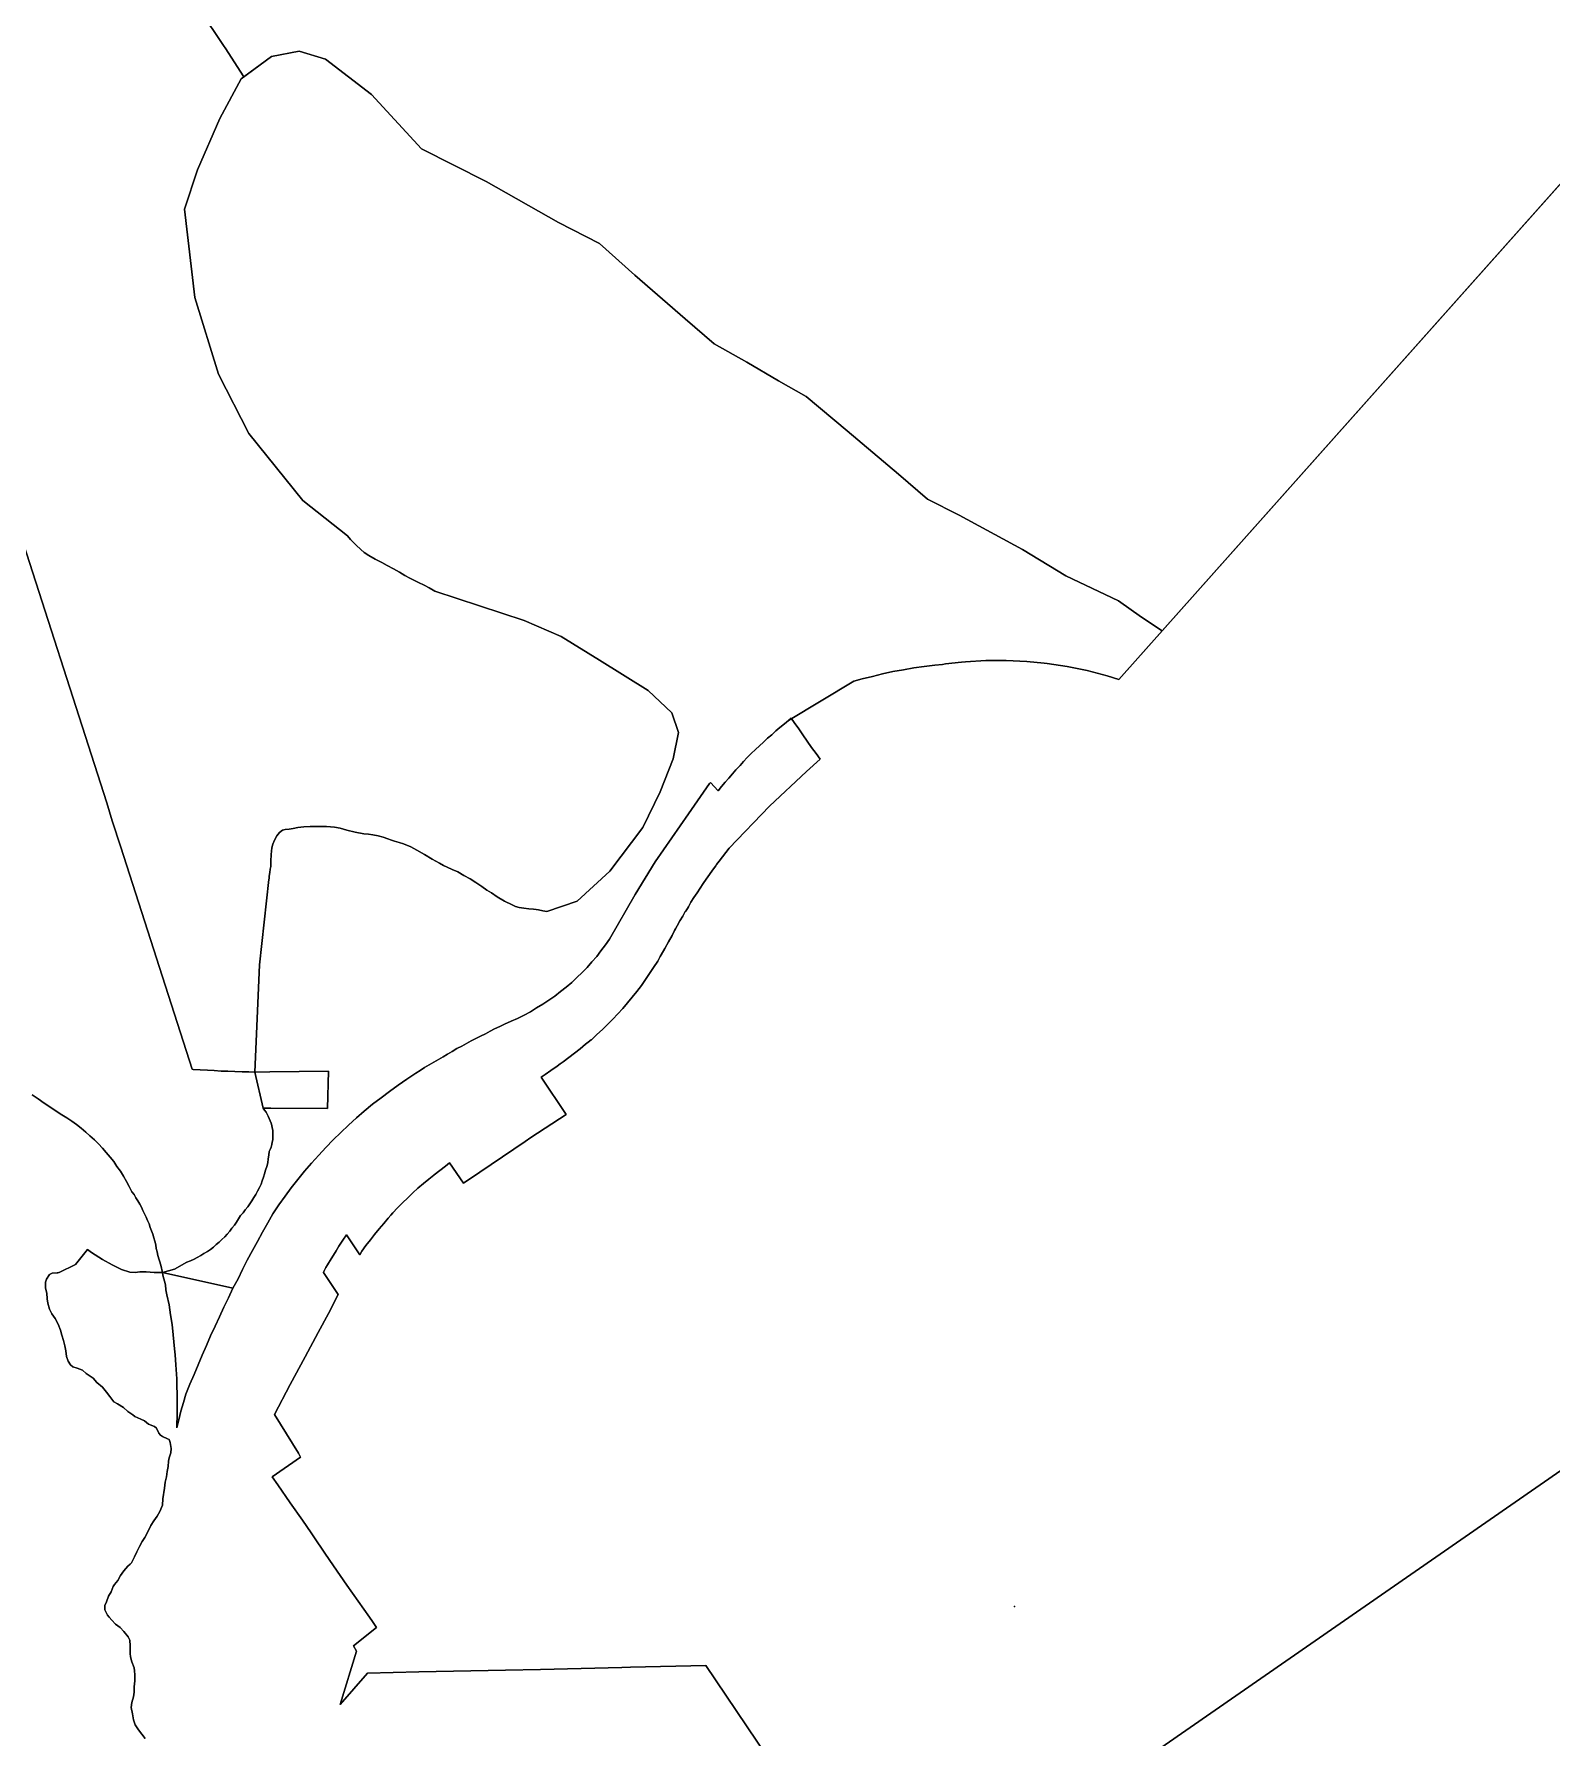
# Model space of a CAD drawing. Header units: inches. Extents: x 11258954 to 11313122, y 3645444 to 3695200.
# Drawn here: x 11291005 to 11293974, y 3675764 to 3679096 of the extents above; entities that cross this region are included whole.
import ezdxf

# ---------------------------------------------------------------- set-up
doc = ezdxf.new("R2010")
doc.units = ezdxf.units.IN
doc.header["$MEASUREMENT"] = 0
for name, color, linetype in [('AnnexationHistory', 183, 'Continuous'), ('PointOfInterest', 52, 'Continuous'), ('ZipCode', 108, 'Continuous')]:
    doc.layers.add(name, color=color, linetype=linetype)

msp = doc.modelspace()

# ---------------------------------------------------------------- linework, layer by layer
at = {"layer": 'AnnexationHistory'}
for points in [[(11295180.8315, 3680139.1285, 0), (11293212.016, 3677929.1205, 0), (11293171.651, 3677955.949, 0), (11293126.5425, 3677987.8255, 0), (11293023.437, 3678036.8005, 0), (11292938.375, 3678088.3535, 0), (11292814.649, 3678155.372, 0), (11292752.7855, 3678186.3035, 0), (11292696.0775, 3678235.2785, 0), (11292595.55, 3678320.3405, 0), (11292515.6435, 3678387.359, 0), (11292461.513, 3678418.2905, 0), (11292399.6495, 3678454.3775, 0), (11292335.209, 3678490.4645, 0), (11292278.501, 3678539.4395, 0), (11292180.551, 3678624.501, 0), (11292110.9545, 3678686.3645, 0), (11292031.048, 3678727.6065, 0), (11291889.278, 3678807.513, 0), (11291762.974, 3678871.954, 0), (11291665.024, 3678977.637, 0), (11291574.807, 3679047.233, 0), (11291523.254, 3679062.699, 0), (11291469.124, 3679052.3885, 0), (11291415.331, 3679012.6285, 0), (11291379, 3679069.25, 0), (11291377, 3679072, 0), (11291279, 3679218.75, 0)], [(11291222.2, 3675763, 588.8), (11291216, 3675771.5, 588.35), (11291209.15, 3675779.6, 588.05), (11291202.85, 3675789.7, 587.9), (11291199.45, 3675799.7, 587.6), (11291197.35, 3675811.1, 587.3), (11291195.15, 3675823.45, 586.7), (11291196.5, 3675833.3, 586.4), (11291199.15, 3675844.2, 586.2), (11291200.5, 3675853.55, 585.8), (11291201.05, 3675863.9, 585.35), (11291201.85, 3675875.55, 585.1), (11291201.8, 3675886.4, 584.8), (11291201.5, 3675896.6, 583.9), (11291200.45, 3675900, 583.85), (11291200.9, 3675900, 583.3), (11291200.65, 3675901.15, 583.3), (11291196.5, 3675912.55, 583.05), (11291193.55, 3675922.45, 582.55), (11291192.7, 3675929.45, 582.35), (11291192.7, 3675944.2, 582.1), (11291192.15, 3675955.5, 582), (11291189.15, 3675961.7, 581.9), (11291180.7, 3675972, 581.65), (11291173.3, 3675979.85, 581.3), (11291164.45, 3675986.35, 581), (11291157.3, 3675994.1, 580.8), (11291152, 3676000, 580.4), (11291148.4, 3676004.03, 580.149), (11291143.6, 3676014.6, 579.95), (11291143.53, 3676022.7, 579.912), (11291146.4, 3676030.33, 579.846), (11291150.83, 3676041.2, 579.951), (11291155.93, 3676050.03, 579.401), (11291159.83, 3676060.5, 578.95), (11291162.6, 3676064.03, 578.849), (11291168.8, 3676072.2, 578.65), (11291174.2, 3676081.8, 578.3), (11291180.83, 3676091.03, 578.102), (11291188.43, 3676099.63, 577.851), (11291193.13, 3676103.7, 577.503), (11291195.63, 3676106.5, 577.352), (11291201.6, 3676118, 577.2), (11291205.93, 3676127.9, 577.001), (11291210.93, 3676138.1, 576.65), (11291216.33, 3676148.03, 576.601), (11291221.63, 3676156, 576.448), (11291227.8, 3676167.3, 576.2), (11291233.63, 3676179.7, 575.958), (11291239, 3676188.5, 575.65), (11291245.8, 3676198.03, 575.402), (11291251.3, 3676207.1, 574.95), (11291256.3, 3676219.13, 574.95), (11291257, 3676231.75, 0), (11291259.9, 3676252.8, 572.8), (11291261.43, 3676263.9, 572.155), (11291263.83, 3676274.83, 572.004), (11291265.4, 3676284.93, 571.898), (11291267.33, 3676295, 571.785), (11291268.1, 3676305.4, 571.5), (11291269.5, 3676311.83, 570.701), (11291272.3, 3676321.8, 570.7), (11291273.03, 3676330.3, 570.3), (11291271.4, 3676342.1, 567.8), (11291268.93, 3676347.5, 566.898), (11291266.13, 3676348.83, 566.55), (11291256, 3676353.53, 564.652), (11291252.13, 3676356.2, 564.197), (11291249, 3676360.13, 564.201), (11291244.6, 3676370, 563.8), (11291240.33, 3676373.2, 562.997), (11291229.13, 3676377.93, 561.602), (11291220.9, 3676384.1, 560.2), (11291213.63, 3676387.6, 559.049), (11291202.33, 3676392.8, 556.547), (11291198.33, 3676396, 555.851), (11291188.43, 3676402.7, 555.201), (11291180.1, 3676410.2, 554.8), (11291167.9, 3676417.1, 554.3), (11291161, 3676421.1, 554.1), (11291152.93, 3676431.9, 553.802), (11291146.6, 3676440.33, 553.7), (11291139.1, 3676450.1, 553.4), (11291127.63, 3676459.2, 553.199), (11291120.5, 3676467.5, 553.1), (11291116.5, 3676470.13, 553.1), (11291106.6, 3676476.43, 553.051), (11291100, 3676483.4, 553.05), (11291089.43, 3676486.9, 552.299), (11291080.93, 3676489.63, 552.1), (11291075.93, 3676493.43, 551.867), (11291071.43, 3676500.93, 551.501), (11291068.63, 3676510, 551.2), (11291066.8, 3676520.93, 551.051), (11291065, 3676531.03, 550.852), (11291062.5, 3676541.1, 550.8), (11291059.03, 3676551.7, 550.702), (11291056.5, 3676561.7, 550.65), (11291051.93, 3676573.2, 550.6), (11291046.5, 3676584.13, 550.451), (11291039.6, 3676593.1, 549.9), (11291035.33, 3676602.8, 549.351), (11291031.6, 3676614.4, 549.05), (11291030.33, 3676622.9, 548.999), (11291029.7, 3676634.1, 548.8), (11291027.53, 3676643.8, 548.699), (11291027.43, 3676655.4, 548.55), (11291029.13, 3676661.13, 548.5), (11291035.33, 3676670.43, 548.203), (11291040.4, 3676672.63, 548.051), (11291050.4, 3676673.6, 547.85), (11291051.63, 3676673.7, 547.801), (11291051.13, 3676673.53, 547.852), (11291053.33, 3676674.03, 547.731), (11291054.03, 3676674.2, 547.701), (11291086, 3676690, 0), (11291109.314, 3676719.2645, 0), (11291117, 3676713.5, 0), (11291139, 3676699.5, 0), (11291158, 3676689.25, 0), (11291176, 3676680.25, 0), (11291192, 3676674.75, 0), (11291203, 3676674.5, 0), (11291212, 3676675.75, 0), (11291224, 3676675.5, 0), (11291240, 3676674.5, 0), (11291256, 3676674, 0), (11291394, 3676643.5, 0), (11291404, 3676662, 0), (11291413, 3676680.25, 0), (11291422, 3676698.5, 0), (11291432, 3676717, 0), (11291442, 3676735, 0), (11291452, 3676753.25, 0), (11291462, 3676771.25, 0), (11291472, 3676789.25, 0), (11291484, 3676806.5, 0), (11291496, 3676823.25, 0), (11291508, 3676840, 0), (11291521, 3676856.25, 0), (11291534, 3676872.5, 0), (11291548, 3676888.25, 0), (11291562, 3676903.75, 0), (11291576, 3676919, 0), (11291590, 3676933.75, 0), (11291605, 3676948.25, 0), (11291620, 3676962.5, 0), (11291636, 3676976.5, 0), (11291651, 3676990, 0), (11291667, 3677003.25, 0), (11291684, 3677016, 0), (11291700, 3677028.5, 0), (11291717, 3677040.75, 0), (11291734, 3677052.5, 0), (11291752, 3677064, 0), (11291760, 3677069.5, 0), (11291769, 3677075, 0), (11291778, 3677080.5, 0), (11291787, 3677085.75, 0), (11291796, 3677091, 0), (11291805, 3677096.25, 0), (11291814, 3677101.5, 0), (11291823, 3677106.75, 0), (11291832, 3677112, 0), (11291842, 3677117, 0), (11291851, 3677122, 0), (11291860, 3677127, 0), (11291869, 3677131.75, 0), (11291878, 3677136.5, 0), (11291888, 3677141.25, 0), (11291897, 3677146, 0), (11291906, 3677150.75, 0), (11291916, 3677155.25, 0), (11291925, 3677160, 0), (11291938, 3677165.5, 0), (11291951, 3677171.25, 0), (11291964, 3677177.5, 0), (11291976, 3677184.25, 0), (11291988, 3677191.5, 0), (11292000, 3677198.75, 0), (11292012, 3677206.5, 0), (11292024, 3677214.75, 0), (11292035, 3677223.5, 0), (11292046, 3677232.25, 0), (11292057, 3677241.5, 0), (11292067, 3677251, 0), (11292077, 3677261, 0), (11292087, 3677271, 0), (11292096, 3677281.5, 0), (11292106, 3677292.5, 0), (11292114, 3677303.5, 0), (11292123, 3677314.75, 0), (11292131, 3677326.25, 0), (11292181, 3677413.75, 0), (11292220, 3677477.25, 0), (11292285, 3677571, 0), (11292326, 3677630.5, 0), (11292328, 3677632.75, 0), (11292343, 3677616, 0), (11292350, 3677624.5, 0), (11292357, 3677633, 0), (11292364, 3677641.25, 0), (11292371, 3677649.5, 0), (11292378, 3677657.5, 0), (11292386, 3677665.5, 0), (11292393, 3677673.5, 0), (11292400, 3677681.25, 0), (11292408, 3677689, 0), (11292416, 3677696.75, 0), (11292424, 3677704.25, 0), (11292432, 3677711.5, 0), (11292440, 3677719, 0), (11292448, 3677726, 0), (11292456, 3677733.25, 0), (11292464, 3677740.25, 0), (11292473, 3677747, 0), (11292481, 3677754, 0), (11292609, 3677830.5, 0), (11292625, 3677835, 0), (11292645, 3677840, 0), (11292665, 3677845, 0), (11292685, 3677849.25, 0), (11292706, 3677853, 0), (11292726, 3677856.5, 0), (11292746, 3677859.5, 0), (11292767, 3677862, 0), (11292782, 3677863.5, 0), (11292788, 3677864.25, 0), (11292819.4505, 3677867.6775, 0), (11292827, 3677868.5, 0), (11292867, 3677870.75, 0), (11292907, 3677871, 0), (11292947, 3677869.25, 0), (11292981, 3677865.75, 0), (11292987, 3677865.25, 0), (11293026, 3677859.25, 0), (11293065, 3677851.25, 0), (11293104, 3677841.25, 0), (11293127.101, 3677833.803, 0), (11295078.6265, 3680024.403, 0)], [(11291279, 3679218.75, 0), (11291377, 3679072, 0), (11291379, 3679069.25, 0), (11291415.331, 3679012.6285, 0), (11291409.8385, 3679008.5685, 0), (11291368.596, 3678931.2395, 0), (11291324.7765, 3678830.712, 0), (11291299, 3678753.383, 0), (11291319.621, 3678580.6815, 0), (11291366.0185, 3678431.1785, 0), (11291425.304, 3678315.185, 0), (11291530.987, 3678183.726, 0), (11291618, 3678115, 0), (11291624, 3678107.5, 0), (11291635, 3678096.75, 0), (11291644, 3678088, 0), (11291651, 3678082, 0), (11291660, 3678076.25, 0), (11291672, 3678069.5, 0), (11291685, 3678063, 0), (11291696, 3678056.75, 0), (11291708, 3678050.5, 0), (11291720, 3678043.5, 0), (11291730, 3678037.5, 0), (11291740, 3678032, 0), (11291748, 3678028, 0), (11291757, 3678023.5, 0), (11291768, 3678018.5, 0), (11291778, 3678013, 0), (11291786, 3678008.5, 0), (11291789, 3678006.75, 0), (11291964.0295, 3677949.161, 0), (11292036.2035, 3677918.2295, 0), (11292110.9545, 3677871.832, 0), (11292206.327, 3677812.5465, 0), (11292252.7245, 3677768.727, 0), (11292265.613, 3677730.0625, 0), (11292255.302, 3677678.5095, 0), (11292229.526, 3677614.069, 0), (11292196.0165, 3677544.4725, 0), (11292131.576, 3677459.4105, 0), (11292067.135, 3677400.125, 0), (11292008, 3677380.25, 0), (11292000, 3677381.5, 0), (11291992, 3677383.25, 0), (11291987, 3677384, 0), (11291982, 3677384.5, 0), (11291973, 3677385.25, 0), (11291963, 3677386.5, 0), (11291954, 3677388, 0), (11291947, 3677390.25, 0), (11291940, 3677393, 0), (11291925, 3677400.5, 0), (11291911, 3677409, 0), (11291900, 3677416.5, 0), (11291891, 3677422.25, 0), (11291881, 3677429.25, 0), (11291869, 3677436.75, 0), (11291858, 3677444.25, 0), (11291846, 3677450.75, 0), (11291834, 3677457.5, 0), (11291823, 3677462.5, 0), (11291813, 3677467, 0), (11291806, 3677470, 0), (11291798, 3677474.5, 0), (11291784, 3677482.5, 0), (11291769, 3677492, 0), (11291754, 3677500.25, 0), (11291742, 3677507, 0), (11291728, 3677512.5, 0), (11291719, 3677515.25, 0), (11291710, 3677518, 0), (11291704, 3677520, 0), (11291697, 3677522.5, 0), (11291688, 3677525.5, 0), (11291678, 3677528.25, 0), (11291668, 3677530, 0), (11291659, 3677531.25, 0), (11291650, 3677532.25, 0), (11291633, 3677535.25, 0), (11291617, 3677539.25, 0), (11291604, 3677543, 0), (11291593, 3677545.25, 0), (11291577, 3677546.5, 0), (11291559, 3677546.75, 0), (11291545, 3677546.5, 0), (11291533, 3677545.75, 0), (11291521, 3677544.25, 0), (11291512, 3677542.5, 0), (11291504, 3677541, 0), (11291496, 3677540.75, 0), (11291491, 3677539.25, 0), (11291485, 3677535, 0), (11291480, 3677528, 0), (11291475, 3677519.5, 0), (11291472, 3677512, 0), (11291470, 3677504.5, 0), (11291469, 3677492, 0), (11291468.5665, 3677486.363, 0), (11291468.356, 3677483.6305, 0), (11291468, 3677479, 0), (11291468, 3677468.25, 0), (11291467, 3677462.75, 0), (11291466, 3677456.25, 0), (11291465, 3677449.25, 0), (11291465, 3677447, 0), (11291465, 3677445, 0), (11291464, 3677443, 0), (11291446, 3677276, 0), (11291437, 3677066.25, 0), (11291453, 3676995.5, 0), (11291456, 3676992, 0), (11291459, 3676988, 0), (11291461, 3676984, 0), (11291463, 3676979.75, 0), (11291465, 3676975.5, 0), (11291467, 3676971, 0), (11291469, 3676966.5, 0), (11291470, 3676962, 0), (11291471, 3676957.25, 0), (11291472, 3676952.5, 0), (11291472, 3676947.75, 0), (11291472, 3676943, 0), (11291472, 3676938.25, 0), (11291472, 3676933.5, 0), (11291471, 3676929, 0), (11291470, 3676924.25, 0), (11291469, 3676919.5, 0), (11291467, 3676915, 0), (11291465, 3676910.75, 0), (11291464, 3676903.5, 0), (11291463, 3676896.25, 0), (11291462, 3676889, 0), (11291460, 3676881.75, 0), (11291458, 3676874.5, 0), (11291456, 3676867.5, 0), (11291454, 3676860.5, 0), (11291451, 3676853.75, 0), (11291449, 3676847, 0), (11291446, 3676840.25, 0), (11291442, 3676833.5, 0), (11291439, 3676827, 0), (11291435, 3676820.75, 0), (11291431, 3676814.5, 0), (11291427, 3676808.25, 0), (11291423, 3676802.5, 0), (11291418, 3676796.5, 0), (11291414, 3676791, 0), (11291409, 3676785.5, 0), (11291405, 3676779, 0), (11291401, 3676772.75, 0), (11291397, 3676766.75, 0), (11291392, 3676760.75, 0), (11291388, 3676755, 0), (11291383, 3676749.5, 0), (11291378, 3676744, 0), (11291372, 3676738.75, 0), (11291367, 3676733.5, 0), (11291361, 3676728.75, 0), (11291356, 3676724, 0), (11291350, 3676719.5, 0), (11291344, 3676715.25, 0), (11291337, 3676711.25, 0), (11291331, 3676707.5, 0), (11291324, 3676703.75, 0), (11291318, 3676700.5, 0), (11291311, 3676697.25, 0), (11291304, 3676694.25, 0), (11291280, 3676681, 0), (11291256, 3676674, 0), (11291240, 3676674.5, 0), (11291224, 3676675.5, 0), (11291212, 3676675.75, 0), (11291203, 3676674.5, 0), (11291192, 3676674.75, 0), (11291176, 3676680.25, 0), (11291158, 3676689.25, 0), (11291139, 3676699.5, 0), (11291117, 3676713.5, 0), (11291109.314, 3676719.2645, 0), (11291086, 3676690, 0), (11291054.03, 3676674.2, 547.701), (11291053.33, 3676674.03, 547.731), (11291051.13, 3676673.53, 547.852), (11291051.63, 3676673.7, 547.801), (11291050.4, 3676673.6, 547.85), (11291040.4, 3676672.63, 548.051), (11291035.33, 3676670.43, 548.203), (11291029.13, 3676661.13, 548.5), (11291027.43, 3676655.4, 548.55), (11291027.53, 3676643.8, 548.699), (11291029.7, 3676634.1, 548.8), (11291030.33, 3676622.9, 548.999), (11291031.6, 3676614.4, 549.05), (11291035.33, 3676602.8, 549.351), (11291039.6, 3676593.1, 549.9), (11291046.5, 3676584.13, 550.451), (11291051.93, 3676573.2, 550.6), (11291056.5, 3676561.7, 550.65), (11291059.03, 3676551.7, 550.702), (11291062.5, 3676541.1, 550.8), (11291065, 3676531.03, 550.852), (11291066.8, 3676520.93, 551.051), (11291068.63, 3676510, 551.2), (11291071.43, 3676500.93, 551.501), (11291075.93, 3676493.43, 551.867), (11291080.93, 3676489.63, 552.1), (11291089.43, 3676486.9, 552.299), (11291100, 3676483.4, 553.05), (11291106.6, 3676476.43, 553.051), (11291116.5, 3676470.13, 553.1), (11291120.5, 3676467.5, 553.1), (11291127.63, 3676459.2, 553.199), (11291139.1, 3676450.1, 553.4), (11291146.6, 3676440.33, 553.7), (11291152.93, 3676431.9, 553.802), (11291161, 3676421.1, 554.1), (11291167.9, 3676417.1, 554.3), (11291180.1, 3676410.2, 554.8), (11291188.43, 3676402.7, 555.201), (11291198.33, 3676396, 555.851), (11291202.33, 3676392.8, 556.547), (11291213.63, 3676387.6, 559.049), (11291220.9, 3676384.1, 560.2), (11291229.13, 3676377.93, 561.602), (11291240.33, 3676373.2, 562.997), (11291244.6, 3676370, 563.8), (11291249, 3676360.13, 564.201), (11291252.13, 3676356.2, 564.197), (11291256, 3676353.53, 564.652), (11291266.13, 3676348.83, 566.55), (11291268.93, 3676347.5, 566.898), (11291271.4, 3676342.1, 567.8), (11291273.03, 3676330.3, 570.3), (11291272.3, 3676321.8, 570.7), (11291269.5, 3676311.83, 570.701), (11291268.1, 3676305.4, 571.5), (11291267.33, 3676295, 571.785), (11291265.4, 3676284.93, 571.898), (11291263.83, 3676274.83, 572.004), (11291261.43, 3676263.9, 572.155), (11291259.9, 3676252.8, 572.8), (11291257, 3676231.75, 0), (11291256.3, 3676219.13, 574.95), (11291251.3, 3676207.1, 574.95), (11291245.8, 3676198.03, 575.402), (11291239, 3676188.5, 575.65), (11291233.63, 3676179.7, 575.958), (11291227.8, 3676167.3, 576.2), (11291221.63, 3676156, 576.448), (11291216.33, 3676148.03, 576.601), (11291210.93, 3676138.1, 576.65), (11291205.93, 3676127.9, 577.001), (11291201.6, 3676118, 577.2), (11291195.63, 3676106.5, 577.352), (11291193.13, 3676103.7, 577.503), (11291188.43, 3676099.63, 577.851), (11291180.83, 3676091.03, 578.102), (11291174.2, 3676081.8, 578.3), (11291168.8, 3676072.2, 578.65), (11291162.6, 3676064.03, 578.849), (11291159.83, 3676060.5, 578.95), (11291155.93, 3676050.03, 579.401), (11291150.83, 3676041.2, 579.951), (11291146.4, 3676030.33, 579.846), (11291143.53, 3676022.7, 579.912), (11291143.6, 3676014.6, 579.95), (11291148.4, 3676004.03, 580.149), (11291152, 3676000, 580.4), (11291157.3, 3675994.1, 580.8), (11291164.45, 3675986.35, 581), (11291173.3, 3675979.85, 581.3), (11291180.7, 3675972, 581.65), (11291189.15, 3675961.7, 581.9), (11291192.15, 3675955.5, 582), (11291192.7, 3675944.2, 582.1), (11291192.7, 3675929.45, 582.35), (11291193.55, 3675922.45, 582.55), (11291196.5, 3675912.55, 583.05), (11291200.65, 3675901.15, 583.3), (11291200.9, 3675900, 583.3), (11291200.45, 3675900, 583.85), (11291201.5, 3675896.6, 583.9), (11291201.8, 3675886.4, 584.8), (11291201.85, 3675875.55, 585.1), (11291201.05, 3675863.9, 585.35), (11291200.5, 3675853.55, 585.8), (11291199.15, 3675844.2, 586.2), (11291196.5, 3675833.3, 586.4), (11291195.15, 3675823.45, 586.7), (11291197.35, 3675811.1, 587.3), (11291199.45, 3675799.7, 587.6), (11291202.85, 3675789.7, 587.9), (11291209.15, 3675779.6, 588.05), (11291216, 3675771.5, 588.35), (11291222.2, 3675763, 588.8)], [(11294578.1005, 3672653.582, 0), (11292679.594, 3675377.372, 0), (11294872.0855, 3676896.8855, 0)], [(11294872.0855, 3676896.8855, 0), (11292679.594, 3675377.372, 0), (11294578.1005, 3672653.582, 0)]]:
    msp.add_polyline3d(points, dxfattribs=at)
msp.add_polyline3d([(11291256, 3676674, 0), (11291280, 3676681, 0), (11291304, 3676694.25, 0), (11291311, 3676697.25, 0), (11291318, 3676700.5, 0), (11291324, 3676703.75, 0), (11291331, 3676707.5, 0), (11291337, 3676711.25, 0), (11291344, 3676715.25, 0), (11291350, 3676719.5, 0), (11291356, 3676724, 0), (11291361, 3676728.75, 0), (11291367, 3676733.5, 0), (11291372, 3676738.75, 0), (11291378, 3676744, 0), (11291383, 3676749.5, 0), (11291388, 3676755, 0), (11291392, 3676760.75, 0), (11291397, 3676766.75, 0), (11291401, 3676772.75, 0), (11291405, 3676779, 0), (11291409, 3676785.5, 0), (11291414, 3676791, 0), (11291418, 3676796.5, 0), (11291423, 3676802.5, 0), (11291427, 3676808.25, 0), (11291431, 3676814.5, 0), (11291435, 3676820.75, 0), (11291439, 3676827, 0), (11291442, 3676833.5, 0), (11291446, 3676840.25, 0), (11291449, 3676847, 0), (11291451, 3676853.75, 0), (11291454, 3676860.5, 0), (11291456, 3676867.5, 0), (11291458, 3676874.5, 0), (11291460, 3676881.75, 0), (11291462, 3676889, 0), (11291463, 3676896.25, 0), (11291464, 3676903.5, 0), (11291465, 3676910.75, 0), (11291467, 3676915, 0), (11291469, 3676919.5, 0), (11291470, 3676924.25, 0), (11291471, 3676929, 0), (11291472, 3676933.5, 0), (11291472, 3676938.25, 0), (11291472, 3676943, 0), (11291472, 3676947.75, 0), (11291472, 3676952.5, 0), (11291471, 3676957.25, 0), (11291470, 3676962, 0), (11291469, 3676966.5, 0), (11291467, 3676971, 0), (11291465, 3676975.5, 0), (11291463, 3676979.75, 0), (11291461, 3676984, 0), (11291459, 3676988, 0), (11291456, 3676992, 0), (11291453, 3676995.5, 0), (11291437, 3677066.25, 0), (11291446, 3677276, 0), (11291464, 3677443, 0), (11291465, 3677445, 0), (11291465, 3677447, 0), (11291465, 3677449.25, 0), (11291466, 3677456.25, 0), (11291467, 3677462.75, 0), (11291468, 3677468.25, 0), (11291468, 3677479, 0), (11291468.356, 3677483.6305, 0), (11291468.5665, 3677486.363, 0), (11291469, 3677492, 0), (11291470, 3677504.5, 0), (11291472, 3677512, 0), (11291475, 3677519.5, 0), (11291480, 3677528, 0), (11291485, 3677535, 0), (11291491, 3677539.25, 0), (11291496, 3677540.75, 0), (11291504, 3677541, 0), (11291512, 3677542.5, 0), (11291521, 3677544.25, 0), (11291533, 3677545.75, 0), (11291545, 3677546.5, 0), (11291559, 3677546.75, 0), (11291577, 3677546.5, 0), (11291593, 3677545.25, 0), (11291604, 3677543, 0), (11291617, 3677539.25, 0), (11291633, 3677535.25, 0), (11291650, 3677532.25, 0), (11291659, 3677531.25, 0), (11291668, 3677530, 0), (11291678, 3677528.25, 0), (11291688, 3677525.5, 0), (11291697, 3677522.5, 0), (11291704, 3677520, 0), (11291710, 3677518, 0), (11291719, 3677515.25, 0), (11291728, 3677512.5, 0), (11291742, 3677507, 0), (11291754, 3677500.25, 0), (11291769, 3677492, 0), (11291784, 3677482.5, 0), (11291798, 3677474.5, 0), (11291806, 3677470, 0), (11291813, 3677467, 0), (11291823, 3677462.5, 0), (11291834, 3677457.5, 0), (11291846, 3677450.75, 0), (11291858, 3677444.25, 0), (11291869, 3677436.75, 0), (11291881, 3677429.25, 0), (11291891, 3677422.25, 0), (11291900, 3677416.5, 0), (11291911, 3677409, 0), (11291925, 3677400.5, 0), (11291940, 3677393, 0), (11291947, 3677390.25, 0), (11291954, 3677388, 0), (11291963, 3677386.5, 0), (11291973, 3677385.25, 0), (11291982, 3677384.5, 0), (11291987, 3677384, 0), (11291992, 3677383.25, 0), (11292000, 3677381.5, 0), (11292008, 3677380.25, 0), (11292067.135, 3677400.125, 0), (11292131.576, 3677459.4105, 0), (11292196.0165, 3677544.4725, 0), (11292229.526, 3677614.069, 0), (11292255.302, 3677678.5095, 0), (11292265.613, 3677730.0625, 0), (11292252.7245, 3677768.727, 0), (11292206.327, 3677812.5465, 0), (11292110.9545, 3677871.832, 0), (11292036.2035, 3677918.2295, 0), (11291964.0295, 3677949.161, 0), (11291789, 3678006.75, 0), (11291786, 3678008.5, 0), (11291778, 3678013, 0), (11291768, 3678018.5, 0), (11291757, 3678023.5, 0), (11291748, 3678028, 0), (11291740, 3678032, 0), (11291730, 3678037.5, 0), (11291720, 3678043.5, 0), (11291708, 3678050.5, 0), (11291696, 3678056.75, 0), (11291685, 3678063, 0), (11291672, 3678069.5, 0), (11291660, 3678076.25, 0), (11291651, 3678082, 0), (11291644, 3678088, 0), (11291635, 3678096.75, 0), (11291624, 3678107.5, 0), (11291618, 3678115, 0), (11291530.987, 3678183.726, 0), (11291425.304, 3678315.185, 0), (11291366.0185, 3678431.1785, 0), (11291319.621, 3678580.6815, 0), (11291299, 3678753.383, 0), (11291324.7765, 3678830.712, 0), (11291368.596, 3678931.2395, 0), (11291409.8385, 3679008.5685, 0), (11291469.124, 3679052.3885, 0), (11291523.254, 3679062.699, 0), (11291574.807, 3679047.233, 0), (11291665.024, 3678977.637, 0), (11291762.974, 3678871.954, 0), (11291889.278, 3678807.513, 0), (11292031.048, 3678727.6065, 0), (11292110.9545, 3678686.3645, 0), (11292180.551, 3678624.501, 0), (11292278.501, 3678539.4395, 0), (11292335.209, 3678490.4645, 0), (11292399.6495, 3678454.3775, 0), (11292461.513, 3678418.2905, 0), (11292515.6435, 3678387.359, 0), (11292595.55, 3678320.3405, 0), (11292696.0775, 3678235.2785, 0), (11292752.7855, 3678186.3035, 0), (11292814.649, 3678155.372, 0), (11292938.375, 3678088.3535, 0), (11293023.437, 3678036.8005, 0), (11293126.5425, 3677987.8255, 0), (11293171.651, 3677955.949, 0), (11293212.016, 3677929.1205, 0), (11293127.101, 3677833.803, 0), (11293104, 3677841.25, 0), (11293065, 3677851.25, 0), (11293026, 3677859.25, 0), (11292987, 3677865.25, 0), (11292981, 3677865.75, 0), (11292947, 3677869.25, 0), (11292907, 3677871, 0), (11292867, 3677870.75, 0), (11292827, 3677868.5, 0), (11292819.4505, 3677867.6775, 0), (11292788, 3677864.25, 0), (11292782, 3677863.5, 0), (11292767, 3677862, 0), (11292746, 3677859.5, 0), (11292726, 3677856.5, 0), (11292706, 3677853, 0), (11292685, 3677849.25, 0), (11292665, 3677845, 0), (11292645, 3677840, 0), (11292625, 3677835, 0), (11292609, 3677830.5, 0), (11292481, 3677754, 0), (11292473, 3677747, 0), (11292464, 3677740.25, 0), (11292456, 3677733.25, 0), (11292448, 3677726, 0), (11292440, 3677719, 0), (11292432, 3677711.5, 0), (11292424, 3677704.25, 0), (11292416, 3677696.75, 0), (11292408, 3677689, 0), (11292400, 3677681.25, 0), (11292393, 3677673.5, 0), (11292386, 3677665.5, 0), (11292378, 3677657.5, 0), (11292371, 3677649.5, 0), (11292364, 3677641.25, 0), (11292357, 3677633, 0), (11292350, 3677624.5, 0), (11292343, 3677616, 0), (11292328, 3677632.75, 0), (11292326, 3677630.5, 0), (11292285, 3677571, 0), (11292220, 3677477.25, 0), (11292181, 3677413.75, 0), (11292131, 3677326.25, 0), (11292123, 3677314.75, 0), (11292114, 3677303.5, 0), (11292106, 3677292.5, 0), (11292096, 3677281.5, 0), (11292087, 3677271, 0), (11292077, 3677261, 0), (11292067, 3677251, 0), (11292057, 3677241.5, 0), (11292046, 3677232.25, 0), (11292035, 3677223.5, 0), (11292024, 3677214.75, 0), (11292012, 3677206.5, 0), (11292000, 3677198.75, 0), (11291988, 3677191.5, 0), (11291976, 3677184.25, 0), (11291964, 3677177.5, 0), (11291951, 3677171.25, 0), (11291938, 3677165.5, 0), (11291925, 3677160, 0), (11291916, 3677155.25, 0), (11291906, 3677150.75, 0), (11291897, 3677146, 0), (11291888, 3677141.25, 0), (11291878, 3677136.5, 0), (11291869, 3677131.75, 0), (11291860, 3677127, 0), (11291851, 3677122, 0), (11291842, 3677117, 0), (11291832, 3677112, 0), (11291823, 3677106.75, 0), (11291814, 3677101.5, 0), (11291805, 3677096.25, 0), (11291796, 3677091, 0), (11291787, 3677085.75, 0), (11291778, 3677080.5, 0), (11291769, 3677075, 0), (11291760, 3677069.5, 0), (11291752, 3677064, 0), (11291734, 3677052.5, 0), (11291717, 3677040.75, 0), (11291700, 3677028.5, 0), (11291684, 3677016, 0), (11291667, 3677003.25, 0), (11291651, 3676990, 0), (11291636, 3676976.5, 0), (11291620, 3676962.5, 0), (11291605, 3676948.25, 0), (11291590, 3676933.75, 0), (11291576, 3676919, 0), (11291562, 3676903.75, 0), (11291548, 3676888.25, 0), (11291534, 3676872.5, 0), (11291521, 3676856.25, 0), (11291508, 3676840, 0), (11291496, 3676823.25, 0), (11291484, 3676806.5, 0), (11291472, 3676789.25, 0), (11291462, 3676771.25, 0), (11291452, 3676753.25, 0), (11291442, 3676735, 0), (11291432, 3676717, 0), (11291422, 3676698.5, 0), (11291413, 3676680.25, 0), (11291404, 3676662, 0), (11291394, 3676643.5, 0)], close=True, dxfattribs=at)
at = {"layer": 'PointOfInterest'}
msp.add_point((11292923.3024, 3676020.8193), dxfattribs=at)
at = {"layer": 'ZipCode'}
for points in [[(11290960, 3678174, 0), (11291147, 3677592.5, 0), (11291158, 3677557.75, 0), (11291174.6815, 3677505.78, 0), (11291314, 3677071.75, 0), (11291316, 3677071.5, 0), (11291330, 3677070.5, 0), (11291344, 3677069.75, 0), (11291357, 3677069, 0), (11291371, 3677068.25, 0), (11291384, 3677067.75, 0), (11291398, 3677067.25, 0), (11291412, 3677066.75, 0), (11291415, 3677066.75, 0), (11291425, 3677066.5, 0), (11291437, 3677066.25, 0), (11291439, 3677066.25, 0), (11291466, 3677066.5, 0), (11291581, 3677067.75, 0), (11291579, 3676995, 0), (11291468, 3676995.5, 0), (11291453, 3676995.5, 0), (11291456, 3676992, 0), (11291459, 3676988, 0), (11291461, 3676984, 0), (11291463, 3676979.75, 0), (11291465, 3676975.5, 0), (11291467, 3676971, 0), (11291469, 3676966.5, 0), (11291470, 3676962, 0), (11291471, 3676957.25, 0), (11291472, 3676952.5, 0), (11291472, 3676947.75, 0), (11291472, 3676943, 0), (11291472, 3676938.25, 0), (11291472, 3676933.5, 0), (11291471, 3676929, 0), (11291470, 3676924.25, 0), (11291469, 3676919.5, 0), (11291467, 3676915, 0), (11291465, 3676910.75, 0), (11291464, 3676903.5, 0), (11291463, 3676896.25, 0), (11291462, 3676889, 0), (11291460, 3676881.75, 0), (11291458, 3676874.5, 0), (11291456, 3676867.5, 0), (11291454, 3676860.5, 0), (11291451, 3676853.75, 0), (11291449, 3676847, 0), (11291446, 3676840.25, 0), (11291442, 3676833.5, 0), (11291439, 3676827, 0), (11291435, 3676820.75, 0), (11291431, 3676814.5, 0), (11291427, 3676808.25, 0), (11291423, 3676802.5, 0), (11291418, 3676796.5, 0), (11291414, 3676791, 0), (11291409, 3676785.5, 0), (11291405, 3676779, 0), (11291401, 3676772.75, 0), (11291397, 3676766.75, 0), (11291392, 3676760.75, 0), (11291388, 3676755, 0), (11291383, 3676749.5, 0), (11291378, 3676744, 0), (11291372, 3676738.75, 0), (11291367, 3676733.5, 0), (11291361, 3676728.75, 0), (11291356, 3676724, 0), (11291350, 3676719.5, 0), (11291344, 3676715.25, 0), (11291337, 3676711.25, 0), (11291331, 3676707.5, 0), (11291324, 3676703.75, 0), (11291318, 3676700.5, 0), (11291311, 3676697.25, 0), (11291304, 3676694.25, 0), (11291280, 3676681, 0), (11291256, 3676674, 0), (11291252.758, 3676688.522, 0), (11291247, 3676707.75, 0), (11291246, 3676714.75, 0), (11291244, 3676721.5, 0), (11291243, 3676728.5, 0), (11291241, 3676735.5, 0), (11291239, 3676742.25, 0), (11291237, 3676749, 0), (11291235, 3676756, 0), (11291232, 3676762.5, 0), (11291230, 3676769.25, 0), (11291227, 3676776, 0), (11291224, 3676782.5, 0), (11291221, 3676789, 0), (11291218, 3676795.5, 0), (11291215, 3676801.75, 0), (11291212, 3676808, 0), (11291208, 3676814.25, 0), (11291204, 3676820.25, 0), (11291201, 3676826.5, 0), (11291196, 3676832.25, 0), (11291191, 3676842.5, 0), (11291186, 3676852.5, 0), (11291180, 3676862.5, 0), (11291174, 3676872.25, 0), (11291167, 3676881.75, 0), (11291161, 3676891, 0), (11291154, 3676900, 0), (11291146, 3676908.75, 0), (11291139, 3676917.5, 0), (11291131, 3676925.75, 0), (11291123, 3676933.75, 0), (11291114, 3676941.5, 0), (11291106, 3676949, 0), (11291097, 3676956.5, 0), (11291088, 3676963.5, 0), (11291079, 3676970, 0), (11291069, 3676976.5, 0), (11291059, 3676982.5, 0), (11291050, 3676988.25, 0), (11291038, 3676997, 0), (11291025, 3677005.5, 0), (11291013, 3677013.75, 0), (11291001, 3677022, 0)], [(11292500, 3675637.5, 0), (11292319, 3675905.75, 0), (11292172, 3675902.25, 0), (11292155, 3675901.75, 0), (11291996, 3675898, 0), (11291927, 3675896.5, 0), (11291758, 3675893, 0), (11291657, 3675891, 0), (11291604, 3675829.5, 0), (11291636, 3675933.5, 0), (11291630, 3675944, 0), (11291675, 3675979.75, 0), (11291671, 3675985.625, 0), (11291667, 3675991.5, 0), (11291661, 3676000, 0), (11291617, 3676062.5, 0), (11291591, 3676100.5, 0), (11291574, 3676125.25, 0), (11291552, 3676157.5, 0), (11291547, 3676165, 0), (11291530, 3676190, 0), (11291506, 3676223.5, 0), (11291482, 3676259, 0), (11291471, 3676274.75, 0), (11291526, 3676313.25, 0), (11291522, 3676321.25, 0), (11291475, 3676396.5, 0), (11291506, 3676455.5, 0), (11291535, 3676509, 0), (11291561, 3676556.75, 0), (11291581, 3676594.25, 0), (11291600, 3676631.25, 0), (11291571, 3676674.5, 0), (11291572, 3676676.5, 0), (11291576, 3676684, 0), (11291579, 3676689, 0), (11291586, 3676701.25, 0), (11291594, 3676713.5, 0), (11291596, 3676716.5, 0), (11291601, 3676725.75, 0), (11291609, 3676737.75, 0), (11291616, 3676748, 0), (11291642, 3676708.75, 0), (11291646, 3676715.75, 0), (11291654, 3676727, 0), (11291663, 3676738, 0), (11291671, 3676748.75, 0), (11291680, 3676759.5, 0), (11291689, 3676770, 0), (11291698, 3676780.5, 0), (11291703, 3676786.5, 0), (11291707, 3676790.75, 0), (11291716, 3676800.75, 0), (11291726, 3676810.5, 0), (11291736, 3676820.25, 0), (11291746, 3676829.75, 0), (11291756, 3676839, 0), (11291767, 3676848, 0), (11291777, 3676857, 0), (11291787, 3676864.5, 0), (11291788, 3676865.5, 0), (11291799, 3676874, 0), (11291810, 3676882.25, 0), (11291818, 3676888.5, 0), (11291845, 3676848.75, 0), (11291877, 3676870.5, 0), (11291966, 3676930.75, 0), (11291977, 3676938, 0), (11292046, 3676983, 0), (11291997, 3677056, 0), (11292005, 3677061.25, 0), (11292016, 3677069.25, 0), (11292028, 3677077.5, 0), (11292034, 3677082.25, 0), (11292040, 3677086, 0), (11292051, 3677094.5, 0), (11292062, 3677103, 0), (11292073, 3677111.75, 0), (11292084, 3677120.75, 0), (11292089, 3677124.5, 0), (11292095, 3677129.25, 0), (11292096, 3677130, 0), (11292106, 3677139.5, 0), (11292117, 3677149.5, 0), (11292127, 3677159.5, 0), (11292137, 3677169.5, 0), (11292147, 3677180, 0), (11292157, 3677190.75, 0), (11292166, 3677201.5, 0), (11292175, 3677212.75, 0), (11292184, 3677224, 0), (11292193, 3677235.5, 0), (11292201, 3677247.25, 0), (11292209, 3677259, 0), (11292217, 3677271, 0), (11292225, 3677283.25, 0), (11292230, 3677292.25, 0), (11292232, 3677295.5, 0), (11292239, 3677308, 0), (11292246, 3677320.75, 0), (11292253, 3677333.5, 0), (11292258, 3677343, 0), (11292260, 3677346.5, 0), (11292263, 3677352.5, 0), (11292268, 3677361.75, 0), (11292274, 3677371, 0), (11292279, 3677380.25, 0), (11292280, 3677381, 0), (11292285, 3677389.5, 0), (11292290, 3677398.5, 0), (11292296, 3677407.75, 0), (11292302, 3677416.75, 0), (11292308, 3677425.75, 0), (11292314, 3677434.75, 0), (11292320, 3677443.5, 0), (11292326, 3677452.5, 0), (11292332, 3677461, 0), (11292339, 3677469.75, 0), (11292340, 3677472, 0), (11292345, 3677478.5, 0), (11292352, 3677487, 0), (11292358, 3677495.5, 0), (11292365, 3677504, 0), (11292444, 3677586.5, 0), (11292516, 3677654, 0), (11292543, 3677678, 0), (11292535, 3677689, 0), (11292526, 3677700.75, 0), (11292509, 3677725.5, 0), (11292501, 3677737.75, 0), (11292492, 3677749.75, 0), (11292486, 3677758, 0), (11292481, 3677754, 0), (11292473, 3677747, 0), (11292464, 3677740.25, 0), (11292456, 3677733.25, 0), (11292448, 3677726, 0), (11292440, 3677719, 0), (11292432, 3677711.5, 0), (11292424, 3677704.25, 0), (11292416, 3677696.75, 0), (11292408, 3677689, 0), (11292400, 3677681.25, 0), (11292393, 3677673.5, 0), (11292386, 3677665.5, 0), (11292378, 3677657.5, 0), (11292371, 3677649.5, 0), (11292364, 3677641.25, 0), (11292357, 3677633, 0), (11292350, 3677624.5, 0), (11292343, 3677616, 0), (11292335.5, 3677624.375, 0), (11292328, 3677632.75, 0), (11292326, 3677630.5, 0), (11292285, 3677571, 0), (11292220, 3677477.25, 0), (11292181, 3677413.75, 0), (11292131, 3677326.25, 0), (11292123, 3677314.75, 0), (11292114, 3677303.5, 0), (11292106, 3677292.5, 0), (11292096, 3677281.5, 0), (11292087, 3677271, 0), (11292077, 3677261, 0), (11292067, 3677251, 0), (11292057, 3677241.5, 0), (11292046, 3677232.25, 0), (11292035, 3677223.5, 0), (11292024, 3677214.75, 0), (11292012, 3677206.5, 0), (11292000, 3677198.75, 0), (11291988, 3677191.5, 0), (11291976, 3677184.25, 0), (11291964, 3677177.5, 0), (11291951, 3677171.25, 0), (11291938, 3677165.5, 0), (11291925, 3677160, 0), (11291916, 3677155.25, 0), (11291906, 3677150.75, 0), (11291897, 3677146, 0), (11291888, 3677141.25, 0), (11291878, 3677136.5, 0), (11291869, 3677131.75, 0), (11291860, 3677127, 0), (11291851, 3677122, 0), (11291842, 3677117, 0), (11291832, 3677112, 0), (11291823, 3677106.75, 0), (11291814, 3677101.5, 0), (11291805, 3677096.25, 0), (11291796, 3677091, 0), (11291787, 3677085.75, 0), (11291778, 3677080.5, 0), (11291769, 3677075, 0), (11291760, 3677069.5, 0), (11291752, 3677064, 0), (11291734, 3677052.5, 0), (11291717, 3677040.75, 0), (11291700, 3677028.5, 0), (11291684, 3677016, 0), (11291667, 3677003.25, 0), (11291651, 3676990, 0), (11291636, 3676976.5, 0), (11291620, 3676962.5, 0), (11291605, 3676948.25, 0), (11291590, 3676933.75, 0), (11291576, 3676919, 0), (11291562, 3676903.75, 0), (11291548, 3676888.25, 0), (11291534, 3676872.5, 0), (11291521, 3676856.25, 0), (11291508, 3676840, 0), (11291496, 3676823.25, 0), (11291484, 3676806.5, 0), (11291472, 3676789.25, 0), (11291462, 3676771.25, 0), (11291452, 3676753.25, 0), (11291442, 3676735, 0), (11291432, 3676717, 0), (11291422, 3676698.5, 0), (11291413, 3676680.25, 0), (11291404, 3676662, 0), (11291394, 3676643.5, 0), (11291385, 3676625, 0), (11291376, 3676606.5, 0), (11291368, 3676587.75, 0), (11291359, 3676569, 0), (11291350, 3676550.5, 0), (11291342, 3676531.5, 0), (11291334, 3676512.75, 0), (11291326, 3676493.75, 0), (11291318, 3676474.75, 0), (11291310, 3676455.75, 0), (11291302, 3676436.5, 0), (11291297, 3676420, 0), (11291292, 3676403, 0), (11291288, 3676386.25, 0), (11291284, 3676370.5, 0), (11291284, 3676375.25, 0), (11291285, 3676395, 0), (11291285, 3676414.75, 0), (11291285, 3676434.5, 0), (11291284, 3676454.25, 0), (11291284, 3676466, 0), (11291282, 3676493.75, 0), (11291281, 3676513.5, 0), (11291280, 3676525.25, 0), (11291277, 3676552.5, 0), (11291275, 3676572.25, 0), (11291272, 3676591.75, 0), (11291269, 3676611.25, 0), (11291265, 3676630.5, 0), (11291263, 3676640.5, 0), (11291262, 3676650, 0), (11291257, 3676669.25, 0), (11291256, 3676674, 0), (11291280, 3676681, 0), (11291304, 3676694.25, 0), (11291311, 3676697.25, 0), (11291318, 3676700.5, 0), (11291324, 3676703.75, 0), (11291331, 3676707.5, 0), (11291337, 3676711.25, 0), (11291344, 3676715.25, 0), (11291350, 3676719.5, 0), (11291356, 3676724, 0), (11291361, 3676728.75, 0), (11291367, 3676733.5, 0), (11291372, 3676738.75, 0), (11291378, 3676744, 0), (11291383, 3676749.5, 0), (11291388, 3676755, 0), (11291392, 3676760.75, 0), (11291397, 3676766.75, 0), (11291401, 3676772.75, 0), (11291405, 3676779, 0), (11291409, 3676785.5, 0), (11291414, 3676791, 0), (11291418, 3676796.5, 0), (11291423, 3676802.5, 0), (11291427, 3676808.25, 0), (11291431, 3676814.5, 0), (11291435, 3676820.75, 0), (11291439, 3676827, 0), (11291442, 3676833.5, 0), (11291446, 3676840.25, 0), (11291449, 3676847, 0), (11291451, 3676853.75, 0), (11291454, 3676860.5, 0), (11291456, 3676867.5, 0), (11291458, 3676874.5, 0), (11291460, 3676881.75, 0), (11291462, 3676889, 0), (11291463, 3676896.25, 0), (11291464, 3676903.5, 0), (11291465, 3676910.75, 0), (11291467, 3676915, 0), (11291469, 3676919.5, 0), (11291470, 3676924.25, 0), (11291471, 3676929, 0), (11291472, 3676933.5, 0), (11291472, 3676938.25, 0), (11291472, 3676943, 0), (11291472, 3676947.75, 0), (11291472, 3676952.5, 0), (11291471, 3676957.25, 0), (11291470, 3676962, 0), (11291469, 3676966.5, 0), (11291467, 3676971, 0), (11291465, 3676975.5, 0), (11291463, 3676979.75, 0), (11291461, 3676984, 0), (11291459, 3676988, 0), (11291456, 3676992, 0), (11291453, 3676995.5, 0), (11291468, 3676995.5, 0), (11291579, 3676995, 0), (11291581, 3677067.75, 0), (11291466, 3677066.5, 0), (11291439, 3677066.25, 0), (11291437, 3677066.25, 0), (11291425, 3677066.5, 0), (11291415, 3677066.75, 0), (11291412, 3677066.75, 0), (11291398, 3677067.25, 0), (11291384, 3677067.75, 0), (11291371, 3677068.25, 0), (11291357, 3677069, 0), (11291344, 3677069.75, 0), (11291330, 3677070.5, 0), (11291316, 3677071.5, 0), (11291314, 3677071.75, 0), (11291174.6815, 3677505.78, 0), (11291158, 3677557.75, 0), (11291147, 3677592.5, 0), (11290960, 3678174, 0)], [(11291001, 3677022, 0), (11291013, 3677013.75, 0), (11291025, 3677005.5, 0), (11291038, 3676997, 0), (11291050, 3676988.25, 0), (11291059, 3676982.5, 0), (11291069, 3676976.5, 0), (11291079, 3676970, 0), (11291088, 3676963.5, 0), (11291097, 3676956.5, 0), (11291106, 3676949, 0), (11291114, 3676941.5, 0), (11291123, 3676933.75, 0), (11291131, 3676925.75, 0), (11291139, 3676917.5, 0), (11291146, 3676908.75, 0), (11291154, 3676900, 0), (11291161, 3676891, 0), (11291167, 3676881.75, 0), (11291174, 3676872.25, 0), (11291180, 3676862.5, 0), (11291186, 3676852.5, 0), (11291191, 3676842.5, 0), (11291196, 3676832.25, 0), (11291201, 3676826.5, 0), (11291204, 3676820.25, 0), (11291208, 3676814.25, 0), (11291212, 3676808, 0), (11291215, 3676801.75, 0), (11291218, 3676795.5, 0), (11291221, 3676789, 0), (11291224, 3676782.5, 0), (11291227, 3676776, 0), (11291230, 3676769.25, 0), (11291232, 3676762.5, 0), (11291235, 3676756, 0), (11291237, 3676749, 0), (11291239, 3676742.25, 0), (11291241, 3676735.5, 0), (11291243, 3676728.5, 0), (11291244, 3676721.5, 0), (11291246, 3676714.75, 0), (11291247, 3676707.75, 0), (11291252.758, 3676688.522, 0), (11291256, 3676674, 0), (11291257, 3676669.25, 0), (11291262, 3676650, 0), (11291263, 3676640.5, 0), (11291265, 3676630.5, 0), (11291269, 3676611.25, 0), (11291272, 3676591.75, 0), (11291275, 3676572.25, 0), (11291277, 3676552.5, 0), (11291280, 3676525.25, 0), (11291281, 3676513.5, 0), (11291282, 3676493.75, 0), (11291284, 3676466, 0), (11291284, 3676454.25, 0), (11291285, 3676434.5, 0), (11291285, 3676414.75, 0), (11291285, 3676395, 0), (11291284, 3676375.25, 0), (11291284, 3676370.5, 0), (11291288, 3676386.25, 0), (11291292, 3676403, 0), (11291297, 3676420, 0), (11291302, 3676436.5, 0), (11291310, 3676455.75, 0), (11291318, 3676474.75, 0), (11291326, 3676493.75, 0), (11291334, 3676512.75, 0), (11291342, 3676531.5, 0), (11291350, 3676550.5, 0), (11291359, 3676569, 0), (11291368, 3676587.75, 0), (11291376, 3676606.5, 0), (11291385, 3676625, 0), (11291394, 3676643.5, 0), (11291404, 3676662, 0), (11291413, 3676680.25, 0), (11291422, 3676698.5, 0), (11291432, 3676717, 0), (11291442, 3676735, 0), (11291452, 3676753.25, 0), (11291462, 3676771.25, 0), (11291472, 3676789.25, 0), (11291484, 3676806.5, 0), (11291496, 3676823.25, 0), (11291508, 3676840, 0), (11291521, 3676856.25, 0), (11291534, 3676872.5, 0), (11291548, 3676888.25, 0), (11291562, 3676903.75, 0), (11291576, 3676919, 0), (11291590, 3676933.75, 0), (11291605, 3676948.25, 0), (11291620, 3676962.5, 0), (11291636, 3676976.5, 0), (11291651, 3676990, 0), (11291667, 3677003.25, 0), (11291684, 3677016, 0), (11291700, 3677028.5, 0), (11291717, 3677040.75, 0), (11291734, 3677052.5, 0), (11291752, 3677064, 0), (11291760, 3677069.5, 0), (11291769, 3677075, 0), (11291778, 3677080.5, 0), (11291787, 3677085.75, 0), (11291796, 3677091, 0), (11291805, 3677096.25, 0), (11291814, 3677101.5, 0), (11291823, 3677106.75, 0), (11291832, 3677112, 0), (11291842, 3677117, 0), (11291851, 3677122, 0), (11291860, 3677127, 0), (11291869, 3677131.75, 0), (11291878, 3677136.5, 0), (11291888, 3677141.25, 0), (11291897, 3677146, 0), (11291906, 3677150.75, 0), (11291916, 3677155.25, 0), (11291925, 3677160, 0), (11291938, 3677165.5, 0), (11291951, 3677171.25, 0), (11291964, 3677177.5, 0), (11291976, 3677184.25, 0), (11291988, 3677191.5, 0), (11292000, 3677198.75, 0), (11292012, 3677206.5, 0), (11292024, 3677214.75, 0), (11292035, 3677223.5, 0), (11292046, 3677232.25, 0), (11292057, 3677241.5, 0), (11292067, 3677251, 0), (11292077, 3677261, 0), (11292087, 3677271, 0), (11292096, 3677281.5, 0), (11292106, 3677292.5, 0), (11292114, 3677303.5, 0), (11292123, 3677314.75, 0), (11292131, 3677326.25, 0), (11292181, 3677413.75, 0), (11292220, 3677477.25, 0), (11292285, 3677571, 0), (11292326, 3677630.5, 0), (11292328, 3677632.75, 0), (11292335.5, 3677624.375, 0), (11292343, 3677616, 0), (11292350, 3677624.5, 0), (11292357, 3677633, 0), (11292364, 3677641.25, 0), (11292371, 3677649.5, 0), (11292378, 3677657.5, 0), (11292386, 3677665.5, 0), (11292393, 3677673.5, 0), (11292400, 3677681.25, 0), (11292408, 3677689, 0), (11292416, 3677696.75, 0), (11292424, 3677704.25, 0), (11292432, 3677711.5, 0), (11292440, 3677719, 0), (11292448, 3677726, 0), (11292456, 3677733.25, 0), (11292464, 3677740.25, 0), (11292473, 3677747, 0), (11292481, 3677754, 0), (11292486, 3677758, 0), (11292492, 3677749.75, 0), (11292501, 3677737.75, 0), (11292509, 3677725.5, 0), (11292526, 3677700.75, 0), (11292535, 3677689, 0), (11292543, 3677678, 0), (11292516, 3677654, 0), (11292444, 3677586.5, 0), (11292365, 3677504, 0), (11292358, 3677495.5, 0), (11292352, 3677487, 0), (11292345, 3677478.5, 0), (11292340, 3677472, 0), (11292339, 3677469.75, 0), (11292332, 3677461, 0), (11292326, 3677452.5, 0), (11292320, 3677443.5, 0), (11292314, 3677434.75, 0), (11292308, 3677425.75, 0), (11292302, 3677416.75, 0), (11292296, 3677407.75, 0), (11292290, 3677398.5, 0), (11292285, 3677389.5, 0), (11292280, 3677381, 0), (11292279, 3677380.25, 0), (11292274, 3677371, 0), (11292268, 3677361.75, 0), (11292263, 3677352.5, 0), (11292260, 3677346.5, 0), (11292258, 3677343, 0), (11292253, 3677333.5, 0), (11292246, 3677320.75, 0), (11292239, 3677308, 0), (11292232, 3677295.5, 0), (11292230, 3677292.25, 0), (11292225, 3677283.25, 0), (11292217, 3677271, 0), (11292209, 3677259, 0), (11292201, 3677247.25, 0), (11292193, 3677235.5, 0), (11292184, 3677224, 0), (11292175, 3677212.75, 0), (11292166, 3677201.5, 0), (11292157, 3677190.75, 0), (11292147, 3677180, 0), (11292137, 3677169.5, 0), (11292127, 3677159.5, 0), (11292117, 3677149.5, 0), (11292106, 3677139.5, 0), (11292096, 3677130, 0), (11292095, 3677129.25, 0), (11292089, 3677124.5, 0), (11292084, 3677120.75, 0), (11292073, 3677111.75, 0), (11292062, 3677103, 0), (11292051, 3677094.5, 0), (11292040, 3677086, 0), (11292034, 3677082.25, 0), (11292028, 3677077.5, 0), (11292016, 3677069.25, 0), (11292005, 3677061.25, 0), (11291997, 3677056, 0), (11292046, 3676983, 0), (11291977, 3676938, 0), (11291966, 3676930.75, 0), (11291877, 3676870.5, 0), (11291845, 3676848.75, 0), (11291818, 3676888.5, 0), (11291810, 3676882.25, 0), (11291799, 3676874, 0), (11291788, 3676865.5, 0), (11291787, 3676864.5, 0), (11291777, 3676857, 0), (11291767, 3676848, 0), (11291756, 3676839, 0), (11291746, 3676829.75, 0), (11291736, 3676820.25, 0), (11291726, 3676810.5, 0), (11291716, 3676800.75, 0), (11291707, 3676790.75, 0), (11291703, 3676786.5, 0), (11291698, 3676780.5, 0), (11291689, 3676770, 0), (11291680, 3676759.5, 0), (11291671, 3676748.75, 0), (11291663, 3676738, 0), (11291654, 3676727, 0), (11291646, 3676715.75, 0), (11291642, 3676708.75, 0), (11291616, 3676748, 0), (11291609, 3676737.75, 0), (11291601, 3676725.75, 0), (11291596, 3676716.5, 0), (11291594, 3676713.5, 0), (11291586, 3676701.25, 0), (11291579, 3676689, 0), (11291576, 3676684, 0), (11291572, 3676676.5, 0), (11291571, 3676674.5, 0), (11291600, 3676631.25, 0), (11291581, 3676594.25, 0), (11291561, 3676556.75, 0), (11291535, 3676509, 0), (11291506, 3676455.5, 0), (11291475, 3676396.5, 0), (11291522, 3676321.25, 0), (11291526, 3676313.25, 0), (11291471, 3676274.75, 0), (11291482, 3676259, 0), (11291506, 3676223.5, 0), (11291530, 3676190, 0), (11291547, 3676165, 0), (11291552, 3676157.5, 0), (11291574, 3676125.25, 0), (11291591, 3676100.5, 0), (11291617, 3676062.5, 0), (11291661, 3676000, 0), (11291667, 3675991.5, 0), (11291671, 3675985.625, 0), (11291675, 3675979.75, 0), (11291630, 3675944, 0), (11291636, 3675933.5, 0), (11291604, 3675829.5, 0), (11291657, 3675891, 0), (11291758, 3675893, 0), (11291927, 3675896.5, 0), (11291996, 3675898, 0), (11292155, 3675901.75, 0), (11292172, 3675902.25, 0), (11292319, 3675905.75, 0), (11292500, 3675637.5, 0)]]:
    msp.add_polyline3d(points, dxfattribs=at)

doc.saveas('drawing.dxf')
